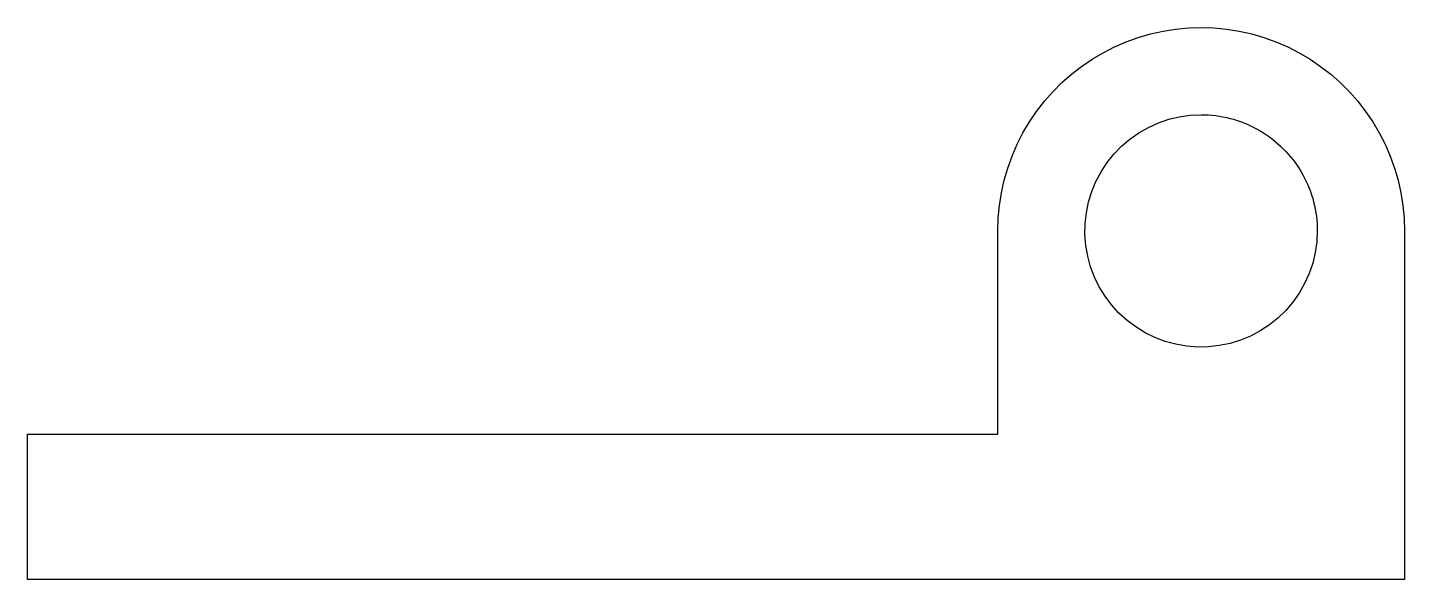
# Model space of a CAD drawing. Header units: metres. Extents: x -36.2 to 11.2, y 0 to 19.
import ezdxf

# ---------------------------------------------------------------- set-up
doc = ezdxf.new("R2010")
doc.units = ezdxf.units.M

msp = doc.modelspace()

# ---------------------------------------------------------------- linework, layer by layer
for points in [[(-2.8, 12), (-2.786, 12.44), (-2.745, 12.877), (-2.676, 13.312), (-2.58, 13.741), (-2.457, 14.163), (-2.308, 14.577), (-2.134, 14.98), (-1.934, 15.372), (-1.71, 15.751), (-1.463, 16.114), (-1.194, 16.462), (-0.903, 16.792), (-0.592, 17.103), (-0.262, 17.394), (0.086, 17.663), (0.449, 17.91), (0.828, 18.134), (1.22, 18.334), (1.623, 18.508), (2.037, 18.657), (2.459, 18.78), (2.888, 18.876), (3.323, 18.945), (3.76, 18.986), (4.2, 19), (4.64, 18.986), (5.077, 18.945), (5.512, 18.876), (5.941, 18.78), (6.363, 18.657), (6.777, 18.508), (7.18, 18.334), (7.572, 18.134), (7.951, 17.91), (8.314, 17.663), (8.662, 17.394), (8.992, 17.103), (9.303, 16.792), (9.594, 16.462), (9.863, 16.114), (10.11, 15.751), (10.334, 15.372), (10.534, 14.98), (10.708, 14.577), (10.857, 14.163), (10.98, 13.741), (11.076, 13.312), (11.145, 12.877), (11.186, 12.44), (11.2, 12)], [(8.2, 12), (8.182, 11.624), (8.129, 11.25), (8.041, 10.884), (7.919, 10.528), (7.764, 10.184), (7.577, 9.857), (7.361, 9.548), (7.116, 9.262), (6.845, 9), (6.551, 8.764), (6.236, 8.557), (5.903, 8.381), (5.555, 8.236), (5.195, 8.126), (4.826, 8.049), (4.451, 8.008), (4.074, 8.002), (3.699, 8.032), (3.327, 8.096), (2.964, 8.196), (2.611, 8.329), (2.273, 8.495), (1.952, 8.692), (1.65, 8.918), (1.372, 9.172), (1.118, 9.45), (0.892, 9.752), (0.695, 10.073), (0.529, 10.411), (0.396, 10.764), (0.296, 11.127), (0.232, 11.499), (0.202, 11.874), (0.208, 12.251), (0.249, 12.626), (0.326, 12.995), (0.436, 13.355), (0.581, 13.703), (0.757, 14.036), (0.964, 14.351), (1.2, 14.645), (1.462, 14.916), (1.748, 15.161), (2.057, 15.377), (2.384, 15.564), (2.728, 15.719), (3.084, 15.841), (3.45, 15.929), (3.824, 15.982), (4.2, 16)], [(4.2, 16), (4.326, 15.998), (4.451, 15.992), (4.576, 15.982), (4.701, 15.968), (4.826, 15.951), (4.95, 15.929), (5.073, 15.904), (5.195, 15.874), (5.316, 15.841), (5.436, 15.804), (5.555, 15.764), (5.672, 15.719), (5.789, 15.671), (5.903, 15.619), (6.016, 15.564), (6.127, 15.505), (6.236, 15.443), (6.343, 15.377), (6.448, 15.308), (6.551, 15.236), (6.652, 15.161), (6.75, 15.082), (6.845, 15), (6.938, 14.916), (7.028, 14.828), (7.116, 14.738), (7.2, 14.645), (7.282, 14.55), (7.361, 14.452), (7.436, 14.351), (7.508, 14.248), (7.577, 14.143), (7.643, 14.036), (7.705, 13.927), (7.764, 13.816), (7.819, 13.703), (7.871, 13.589), (7.919, 13.472), (7.964, 13.355), (8.004, 13.236), (8.041, 13.116), (8.074, 12.995), (8.104, 12.873), (8.129, 12.75), (8.151, 12.626), (8.168, 12.501), (8.182, 12.376), (8.192, 12.251), (8.198, 12.126), (8.2, 12)], [(-2.8, 5), (-2.8, 5.14), (-2.8, 5.28), (-2.8, 5.42), (-2.8, 5.56), (-2.8, 5.7), (-2.8, 5.84), (-2.8, 5.98), (-2.8, 6.12), (-2.8, 6.26), (-2.8, 6.4), (-2.8, 6.54), (-2.8, 6.68), (-2.8, 6.82), (-2.8, 6.96), (-2.8, 7.1), (-2.8, 7.24), (-2.8, 7.38), (-2.8, 7.52), (-2.8, 7.66), (-2.8, 7.8), (-2.8, 7.94), (-2.8, 8.08), (-2.8, 8.22), (-2.8, 8.36), (-2.8, 8.5), (-2.8, 8.64), (-2.8, 8.78), (-2.8, 8.92), (-2.8, 9.06), (-2.8, 9.2), (-2.8, 9.34), (-2.8, 9.48), (-2.8, 9.62), (-2.8, 9.76), (-2.8, 9.9), (-2.8, 10.04), (-2.8, 10.18), (-2.8, 10.32), (-2.8, 10.46), (-2.8, 10.6), (-2.8, 10.74), (-2.8, 10.88), (-2.8, 11.02), (-2.8, 11.16), (-2.8, 11.3), (-2.8, 11.44), (-2.8, 11.58), (-2.8, 11.72), (-2.8, 11.86), (-2.8, 12)], [(-2.8, 5), (-2.8, 5.14), (-2.8, 5.28), (-2.8, 5.42), (-2.8, 5.56), (-2.8, 5.7), (-2.8, 5.84), (-2.8, 5.98), (-2.8, 6.12), (-2.8, 6.26), (-2.8, 6.4), (-2.8, 6.54), (-2.8, 6.68), (-2.8, 6.82), (-2.8, 6.96), (-2.8, 7.1), (-2.8, 7.24), (-2.8, 7.38), (-2.8, 7.52), (-2.8, 7.66), (-2.8, 7.8), (-2.8, 7.94), (-2.8, 8.08), (-2.8, 8.22), (-2.8, 8.36), (-2.8, 8.5), (-2.8, 8.64), (-2.8, 8.78), (-2.8, 8.92), (-2.8, 9.06), (-2.8, 9.2), (-2.8, 9.34), (-2.8, 9.48), (-2.8, 9.62), (-2.8, 9.76), (-2.8, 9.9), (-2.8, 10.04), (-2.8, 10.18), (-2.8, 10.32), (-2.8, 10.46), (-2.8, 10.6), (-2.8, 10.74), (-2.8, 10.88), (-2.8, 11.02), (-2.8, 11.16), (-2.8, 11.3), (-2.8, 11.44), (-2.8, 11.58), (-2.8, 11.72), (-2.8, 11.86), (-2.8, 12)], [(11.2, 12), (11.2, 11.76), (11.2, 11.52), (11.2, 11.28), (11.2, 11.04), (11.2, 10.8), (11.2, 10.56), (11.2, 10.32), (11.2, 10.08), (11.2, 9.84), (11.2, 9.6), (11.2, 9.36), (11.2, 9.12), (11.2, 8.88), (11.2, 8.64), (11.2, 8.4), (11.2, 8.16), (11.2, 7.92), (11.2, 7.68), (11.2, 7.44), (11.2, 7.2), (11.2, 6.96), (11.2, 6.72), (11.2, 6.48), (11.2, 6.24), (11.2, 6), (11.2, 5.76), (11.2, 5.52), (11.2, 5.28), (11.2, 5.04), (11.2, 4.8), (11.2, 4.56), (11.2, 4.32), (11.2, 4.08), (11.2, 3.84), (11.2, 3.6), (11.2, 3.36), (11.2, 3.12), (11.2, 2.88), (11.2, 2.64), (11.2, 2.4), (11.2, 2.16), (11.2, 1.92), (11.2, 1.68), (11.2, 1.44), (11.2, 1.2), (11.2, 0.96), (11.2, 0.72), (11.2, 0.48), (11.2, 0.24), (11.2, 0)], [(-36.2, 0), (-36.2, 0.1), (-36.2, 0.2), (-36.2, 0.3), (-36.2, 0.4), (-36.2, 0.5), (-36.2, 0.6), (-36.2, 0.7), (-36.2, 0.8), (-36.2, 0.9), (-36.2, 1), (-36.2, 1.1), (-36.2, 1.2), (-36.2, 1.3), (-36.2, 1.4), (-36.2, 1.5), (-36.2, 1.6), (-36.2, 1.7), (-36.2, 1.8), (-36.2, 1.9), (-36.2, 2), (-36.2, 2.1), (-36.2, 2.2), (-36.2, 2.3), (-36.2, 2.4), (-36.2, 2.5), (-36.2, 2.6), (-36.2, 2.7), (-36.2, 2.8), (-36.2, 2.9), (-36.2, 3), (-36.2, 3.1), (-36.2, 3.2), (-36.2, 3.3), (-36.2, 3.4), (-36.2, 3.5), (-36.2, 3.6), (-36.2, 3.7), (-36.2, 3.8), (-36.2, 3.9), (-36.2, 4), (-36.2, 4.1), (-36.2, 4.2), (-36.2, 4.3), (-36.2, 4.4), (-36.2, 4.5), (-36.2, 4.6), (-36.2, 4.7), (-36.2, 4.8), (-36.2, 4.9), (-36.2, 5)], [(-36.2, 5), (-35.532, 5), (-34.864, 5), (-34.196, 5), (-33.528, 5), (-32.86, 5), (-32.192, 5), (-31.524, 5), (-30.856, 5), (-30.188, 5), (-29.52, 5), (-28.852, 5), (-28.184, 5), (-27.516, 5), (-26.848, 5), (-26.18, 5), (-25.512, 5), (-24.844, 5), (-24.176, 5), (-23.508, 5), (-22.84, 5), (-22.172, 5), (-21.504, 5), (-20.836, 5), (-20.168, 5), (-19.5, 5), (-18.832, 5), (-18.164, 5), (-17.496, 5), (-16.828, 5), (-16.16, 5), (-15.492, 5), (-14.824, 5), (-14.156, 5), (-13.488, 5), (-12.82, 5), (-12.152, 5), (-11.484, 5), (-10.816, 5), (-10.148, 5), (-9.48, 5), (-8.812, 5), (-8.144, 5), (-7.476, 5), (-6.808, 5), (-6.14, 5), (-5.472, 5), (-4.804, 5), (-4.136, 5), (-3.468, 5), (-2.8, 5)], [(-20, 5), (-19.656, 5), (-19.312, 5), (-18.968, 5), (-18.624, 5), (-18.28, 5), (-17.936, 5), (-17.592, 5), (-17.248, 5), (-16.904, 5), (-16.56, 5), (-16.216, 5), (-15.872, 5), (-15.528, 5), (-15.184, 5), (-14.84, 5), (-14.496, 5), (-14.152, 5), (-13.808, 5), (-13.464, 5), (-13.12, 5), (-12.776, 5), (-12.432, 5), (-12.088, 5), (-11.744, 5), (-11.4, 5), (-11.056, 5), (-10.712, 5), (-10.368, 5), (-10.024, 5), (-9.68, 5), (-9.336, 5), (-8.992, 5), (-8.648, 5), (-8.304, 5), (-7.96, 5), (-7.616, 5), (-7.272, 5), (-6.928, 5), (-6.584, 5), (-6.24, 5), (-5.896, 5), (-5.552, 5), (-5.208, 5), (-4.864, 5), (-4.52, 5), (-4.176, 5), (-3.832, 5), (-3.488, 5), (-3.144, 5), (-2.8, 5)], [(11.2, 0), (10.252, 0), (9.304, 0), (8.356, 0), (7.408, 0), (6.46, 0), (5.512, 0), (4.564, 0), (3.616, 0), (2.668, 0), (1.72, 0), (0.772, 0), (-0.176, 0), (-1.124, 0), (-2.072, 0), (-3.02, 0), (-3.968, 0), (-4.916, 0), (-5.864, 0), (-6.812, 0), (-7.76, 0), (-8.708, 0), (-9.656, 0), (-10.604, 0), (-11.552, 0), (-12.5, 0), (-13.448, 0), (-14.396, 0), (-15.344, 0), (-16.292, 0), (-17.24, 0), (-18.188, 0), (-19.136, 0), (-20.084, 0), (-21.032, 0), (-21.98, 0), (-22.928, 0), (-23.876, 0), (-24.824, 0), (-25.772, 0), (-26.72, 0), (-27.668, 0), (-28.616, 0), (-29.564, 0), (-30.512, 0), (-31.46, 0), (-32.408, 0), (-33.356, 0), (-34.304, 0), (-35.252, 0), (-36.2, 0)]]:
    msp.add_lwpolyline(points)

doc.saveas('drawing.dxf')
